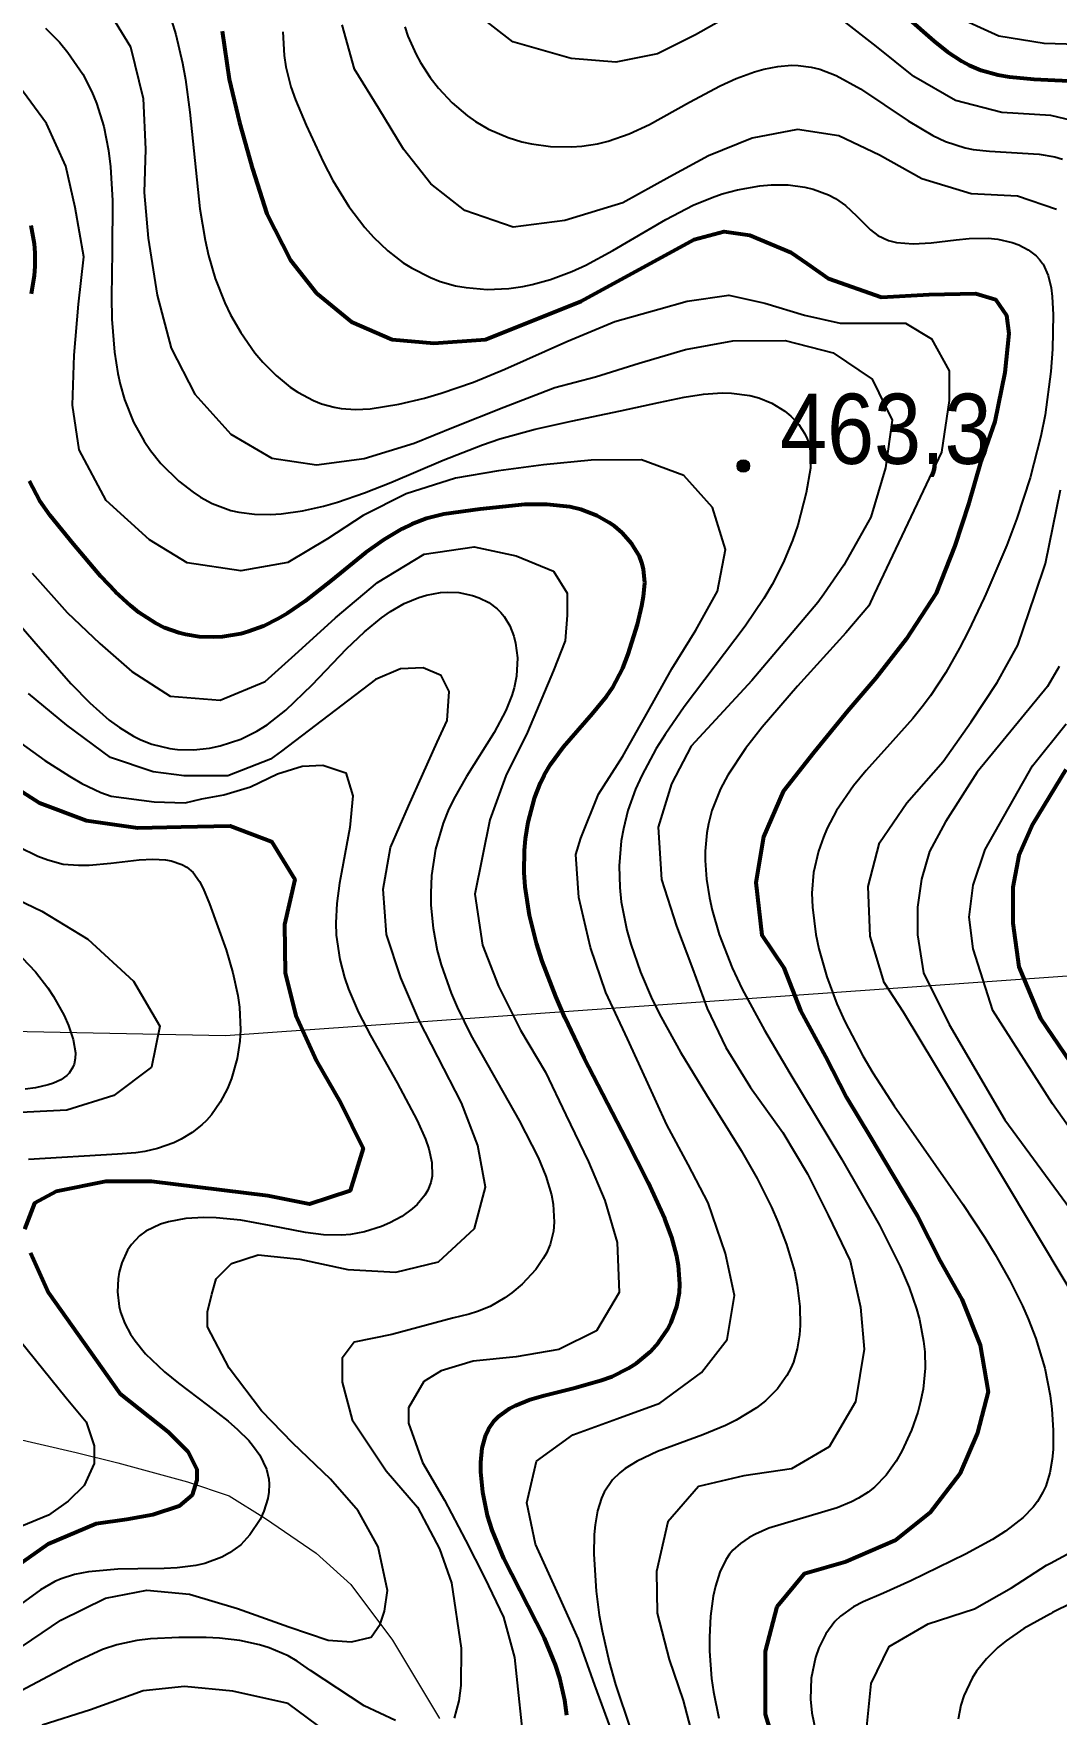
# Model space of a CAD drawing. Header units: metres. Extents: x 545098 to 555652, y 1854398 to 1862642.
# Drawn here: x 550648.3 to 550895.9, y 1859250.5 to 1859657.3 of the extents above; entities that cross this region are included whole.
import ezdxf
from ezdxf.enums import TextEntityAlignment as Align

# ---------------------------------------------------------------- set-up
doc = ezdxf.new("R2010")
doc.units = ezdxf.units.M
doc.header["$LTSCALE"] = 6.8
for name, color, linetype, lineweight in [('1', 7, 'Continuous', 25), ('2', 7, 'Continuous', 53), ('34', 7, 'Continuous', 13), ('5', 7, 'Continuous', 13), ('53', 7, 'Continuous', 13)]:
    doc.layers.add(name, color=color, linetype=linetype, lineweight=lineweight)

msp = doc.modelspace()

# ---------------------------------------------------------------- hatches: boundary and pattern name
at = {"layer": '5'}
msp.add_hatch(color=256, dxfattribs=at).paths.add_polyline_path([(550821.61, 1859552.67, 1), (550818.61, 1859552.67, 1)])

# ---------------------------------------------------------------- linework, layer by layer
at = {"layer": '1'}
for points in [[(550665.87, 1859663.72), (550671.77, 1859654.13), (550674.82, 1859641.61), (550675.37, 1859629.32), (550675.04, 1859618.85), (550675.98, 1859607.79), (550678.21, 1859593.99), (550681.62, 1859581.19), (550687.29, 1859570.07), (550696, 1859560.39), (550705.97, 1859554.53), (550716.8, 1859552.96), (550728.32, 1859554.49), (550740.44, 1859558.23), (550749.95, 1859562.09), (550762.15, 1859566.93), (550774.46, 1859571.67), (550784.35, 1859574.28), (550794.91, 1859577.52), (550806.11, 1859580.83), (550817.56, 1859582.99), (550830.23, 1859583.05), (550841.88, 1859580.08), (550851.26, 1859573.71), (550856.14, 1859563.78), (550854.56, 1859552.19), (550850.98, 1859540.25), (550844.45, 1859528.7), (550839.56, 1859521.67), (550838.15, 1859519.65), (550822.17, 1859500.72), (550807.51, 1859484.82), (550802.72, 1859475.74), (550799.5, 1859465.24), (550800.31, 1859452.55), (550803.95, 1859441.29), (550807.8, 1859431.01), (550811.35, 1859421.35), (550815.84, 1859411.91), (550821.87, 1859402.23), (550829.66, 1859391.36), (550835.62, 1859381.35), (550840.62, 1859371.33), (550845.95, 1859360.27), (550848.51, 1859349.09), (550849.34, 1859338.87), (550847.26, 1859326.15), (550840.86, 1859315.26), (550831.73, 1859309.94), (550820.23, 1859308.2), (550809.26, 1859305.67), (550801.82, 1859297.13), (550799.12, 1859285.08), (550799.28, 1859275), (550802.17, 1859263.75), (550805.54, 1859253.84), (550808.55, 1859242.5)], [(550681.67, 1859660.48), (550682.7, 1859657.1), (550684.32, 1859650.16), (550685.02, 1859646.21), (550686.09, 1859638.31), (550688.51, 1859614.92), (550689.78, 1859607.33), (550690.63, 1859603.6), (550692.23, 1859598.08), (550694.55, 1859592.14), (550695.95, 1859589.24), (550698.41, 1859584.96), (550701.87, 1859580.09), (550703.81, 1859577.78), (550706.97, 1859574.58), (550710.4, 1859571.77), (550712.21, 1859570.54), (550716.01, 1859568.51), (550717.99, 1859567.72), (550721.04, 1859566.88), (550722.74, 1859566.59), (550726.21, 1859566.36), (550729.73, 1859566.51), (550736.74, 1859567.59), (550742.95, 1859569.08), (550746.96, 1859570.26), (550754.75, 1859572.99), (550762.34, 1859576.08), (550777.37, 1859582.76), (550788.99, 1859587.63)], [(550818.72, 1859662.79), (550808.52, 1859657.06), (550799.36, 1859652.42), (550789.24, 1859650.44), (550778.46, 1859651.27), (550764.3, 1859655.31), (550754.97, 1859662.61)], [(550906.09, 1859634.76), (550894.54, 1859637.52), (550882.7, 1859638.22), (550871.45, 1859641.12), (550861.35, 1859646.94), (550852.35, 1859654.17), (550843.96, 1859660.74)], [(550941.41, 1859516.65), (550948.96, 1859526.54), (550952.62, 1859537.78), (550948.88, 1859548.32), (550942.27, 1859557.88), (550937.09, 1859567.08), (550933.72, 1859577.13), (550933.26, 1859587.97), (550934.4, 1859597.94), (550938.19, 1859608.87), (550941.62, 1859621.04), (550939.51, 1859632.21), (550934.17, 1859641.92), (550926.51, 1859648.68), (550916.7, 1859652.93), (550906.35, 1859654.56), (550892.95, 1859654.95), (550881.95, 1859656.71), (550870.3, 1859662.02)], [(550651.14, 1859658.62), (550654.52, 1859655.23), (550656.58, 1859652.77), (550660.19, 1859647.47), (550662.38, 1859643.23), (550663.51, 1859640.49), (550665.26, 1859634.84), (550666.4, 1859629.01), (550666.89, 1859625.05), (550667.36, 1859616.96), (550667.29, 1859604.62), (550667.14, 1859593.63), (550667.23, 1859588.2), (550667.83, 1859580.21), (550668.64, 1859575.02), (550669.21, 1859572.48), (550670.28, 1859568.73), (550672.45, 1859563.3), (550675.03, 1859558.66), (550676.55, 1859556.44), (550679.08, 1859553.28), (550683.41, 1859548.99), (550686.87, 1859546.31), (550688.7, 1859545.13)], [(550708.59, 1859657.76), (550708.91, 1859652.04), (550709.32, 1859649.26), (550710.56, 1859644.4), (550711.68, 1859641.26), (550714.28, 1859635.13), (550718.44, 1859626.16), (550720.72, 1859621.77), (550724.6, 1859615.44), (550728.44, 1859610.39), (550730.57, 1859608.03), (550734.02, 1859604.76), (550737.77, 1859601.87)], [(550726, 1859648.72), (550722.99, 1859659.46)], [(550738.13, 1859658.98), (550738.92, 1859656.7), (550740.89, 1859652.27), (550741.93, 1859650.36), (550744.29, 1859646.71), (550746.29, 1859644.13), (550749.62, 1859640.57), (550753.32, 1859637.44), (550755.29, 1859636.06), (550758.39, 1859634.23), (550763.18, 1859632.15), (550766.52, 1859631.14), (550768.79, 1859630.63), (550773.41, 1859629.99), (550778.51, 1859629.88), (550781.04, 1859630.05), (550784.77, 1859630.62), (550787.4, 1859631.26), (550792.49, 1859633.04), (550797.41, 1859635.33), (550807.09, 1859640.7), (550814.53, 1859644.69), (550818.41, 1859646.45), (550822.83, 1859648.07), (550825.07, 1859648.71), (550828.44, 1859649.39), (550831.77, 1859649.67)], [(550895.93, 1859614.72), (550886.45, 1859617.95), (550875.28, 1859618.51), (550863.29, 1859622.18), (550853.09, 1859627.88), (550843.23, 1859632.55), (550833.21, 1859634.11), (550822.25, 1859632.03), (550811.66, 1859627.75), (550802.35, 1859622.66), (550790.94, 1859616.36), (550776.93, 1859612.09), (550764.42, 1859610.46), (550752.71, 1859614.48), (550744.45, 1859620.95), (550737.87, 1859629.34), (550731.86, 1859639.18), (550726, 1859648.72)], [(550831.77, 1859649.67), (550833.41, 1859649.63), (550836.55, 1859649.21), (550838.6, 1859648.7), (550842.6, 1859647.17), (550848.44, 1859643.97), (550859.99, 1859636.19), (550865.95, 1859632.67), (550869.03, 1859631.24), (550873.83, 1859629.67), (550875.77, 1859629.29), (550879.74, 1859628.83), (550891.72, 1859628.16), (550895.53, 1859627.5), (550897.37, 1859626.97)], [(550788.46, 1859245.94), (550784.13, 1859257.55), (550780.18, 1859268.67), (550775.44, 1859279.26), (550769.83, 1859291.68), (550767.73, 1859301.74), (550770.03, 1859311.8), (550778.82, 1859318.15), (550789.51, 1859322.05), (550799.91, 1859325.8), (550809.95, 1859333.27), (550816.17, 1859341.23), (550817.97, 1859351.88), (550815.75, 1859362.03), (550811.56, 1859374.3), (550806.76, 1859383.6), (550801.6, 1859393.17), (550796.59, 1859404.16), (550792.05, 1859414.03), (550786.8, 1859425.2), (550783.09, 1859436.14), (550780.31, 1859448.26), (550779.57, 1859458.6), (550780.8, 1859462.61), (550785.08, 1859473.24), (550790.93, 1859482.45), (550797.02, 1859493.2), (550802.83, 1859503.59), (550808.57, 1859512.89), (550813.85, 1859522.35), (550815.83, 1859532.48), (550812.64, 1859542.62), (550805.67, 1859550.36), (550795.42, 1859554.15), (550783.29, 1859554.06), (550771.71, 1859552.95), (550760.82, 1859551.5), (550750.41, 1859549.68), (550738.51, 1859545.96), (550728.09, 1859540.7), (550719.44, 1859535.01), (550709.82, 1859529.32), (550698.47, 1859527.27), (550685.44, 1859529.22), (550676.37, 1859534.76), (550665.86, 1859544.31), (550659.27, 1859556.54), (550657.66, 1859567.36), (550658.1, 1859579.45), (550659.16, 1859591.84), (550660.43, 1859603.28), (550658.31, 1859615.27), (550656.12, 1859625.21), (550651.4, 1859635.59), (550643.79, 1859645.93)], [(550737.77, 1859601.87), (550739.76, 1859600.6), (550744.34, 1859598.27), (550746.74, 1859597.35), (550750.45, 1859596.3), (550752.98, 1859595.83), (550758.12, 1859595.4), (550763.3, 1859595.63), (550766.73, 1859596.11), (550768.99, 1859596.57), (550773.41, 1859597.78), (550778.62, 1859599.75), (550781.97, 1859601.31), (550788.48, 1859604.82), (550801.31, 1859612.36), (550807.96, 1859615.76), (550812.59, 1859617.68), (550814.98, 1859618.51), (550818.69, 1859619.53), (550824.11, 1859620.48), (550826.87, 1859620.71), (550831, 1859620.68), (550835.03, 1859620.15), (550836.98, 1859619.69), (550840.69, 1859618.32), (550842.43, 1859617.4), (550844.86, 1859615.7), (550847.5, 1859613.21), (550850.87, 1859609.85), (550852.64, 1859608.49), (550855.28, 1859607.22), (550857.17, 1859606.73), (550861.23, 1859606.41), (550865.58, 1859606.69), (550871.66, 1859607.43), (550874.76, 1859607.72), (550879.42, 1859607.79), (550881.73, 1859607.57), (550885.19, 1859606.79), (550886.83, 1859606.19), (550889.08, 1859605.02), (550891.01, 1859603.53), (550891.82, 1859602.66), (550892.52, 1859601.67), (550892.66, 1859601.48), (550893.89, 1859598.79), (550894.61, 1859595.78), (550894.88, 1859593.65), (550895.1, 1859589.26), (550894.97, 1859580.95), (550894.59, 1859575.54), (550893.15, 1859565.01), (550892.13, 1859559.87), (550889.54, 1859549.8), (550886.31, 1859539.96), (550883.87, 1859533.5), (550878.81, 1859521.67), (550878.41, 1859520.73), (550874.55, 1859512.58), (550872.47, 1859508.56), (550869.12, 1859502.69), (550865.42, 1859497.06), (550863.41, 1859494.36), (550861.13, 1859491.55), (550856.33, 1859486.12), (550849.85, 1859478.93), (550846.79, 1859475.21), (550842.69, 1859469.26), (550840.44, 1859465.04), (550839.48, 1859462.85), (550838.28, 1859459.47), (550837.1, 1859454.26), (550836.72, 1859449.26), (550836.82, 1859445.9), (550837.67, 1859439.26), (550838.39, 1859435.79), (550840.29, 1859429.03), (550842.75, 1859422.48), (550844.65, 1859418.22), (550849.02, 1859409.9), (550851.43, 1859405.82), (550856.6, 1859397.79), (550873.25, 1859373.98), (550878.58, 1859365.89), (550881.11, 1859361.78), (550884.66, 1859355.5), (550887.7, 1859349.37), (550889.08, 1859346.25), (550890.92, 1859341.51), (550893.12, 1859334.26), (550894.42, 1859327.71), (550894.83, 1859324.37), (550895.14, 1859319.26), (550895.08, 1859314.61), (550894.88, 1859312.3), (550894.3, 1859308.93), (550893.31, 1859305.75), (550892.64, 1859304.26), (550891.32, 1859302.05), (550890.28, 1859300.68), (550887.86, 1859298.15)], [(550788.99, 1859587.63), (550799.61, 1859590.61), (550806.54, 1859592.56), (550816.63, 1859594), (550825.28, 1859592.08), (550834.89, 1859589.19), (550843.54, 1859587.27), (550859.4, 1859587.27), (550865.65, 1859583.42), (550869.98, 1859575.73), (550869.98, 1859568.51), (550868.06, 1859556.01), (550851.8, 1859521.67), (550850.46, 1859518.83), (550844.9, 1859512.25), (550833.23, 1859499.39), (550824.68, 1859489.47), (550820.66, 1859484.26), (550816.38, 1859477.85), (550814.57, 1859474.5), (550812.46, 1859469.26), (550811.64, 1859466.06), (550811.26, 1859463.88), (550810.9, 1859459.44), (550810.89, 1859457.19), (550811.2, 1859452.66), (550811.91, 1859448.13), (550812.56, 1859445.13), (550814.26, 1859439.26), (550817.4, 1859431.2), (550819.85, 1859426.05), (550825.26, 1859416.1), (550831.36, 1859405.71), (550843.87, 1859384.99), (550853.04, 1859368.88), (550858.06, 1859358.93), (550860.22, 1859353.84), (550862.01, 1859348.69), (550862.73, 1859346.09), (550863.76, 1859340.86), (550864.03, 1859338.22), (550864.12, 1859334.26), (550863.62, 1859329.22), (550862.94, 1859325.87), (550862.34, 1859323.65), (550860.83, 1859319.26), (550858.52, 1859314.17), (550857.13, 1859311.77), (550854.72, 1859308.43), (550851.88, 1859305.52), (550850.29, 1859304.26), (550847.98, 1859302.8), (550846.33, 1859301.96), (550842.85, 1859300.53), (550826.32, 1859295.55), (550823.03, 1859294.14), (550821.51, 1859293.32), (550819.42, 1859291.9), (550817.58, 1859290.21), (550816.78, 1859289.26), (550815.86, 1859287.92), (550814.38, 1859284.89), (550813.33, 1859281.52), (550812.82, 1859279.15), (550812.18, 1859274.26), (550811.91, 1859269.16), (550811.93, 1859265.8), (550812.43, 1859259.2), (550812.88, 1859255.95), (550814.14, 1859249.55)], [(550688.7, 1859545.13), (550691.55, 1859543.6), (550696.06, 1859541.91), (550697.93, 1859541.47), (550701.74, 1859540.97), (550705.62, 1859540.91), (550708.23, 1859541.07), (550713.41, 1859541.81), (550718.5, 1859542.95), (550721.84, 1859543.9), (550728.38, 1859546.13), (550734.8, 1859548.68), (550747.45, 1859554.1), (550756.96, 1859557.81), (550761.18, 1859559.2), (550769.72, 1859561.55), (550778.44, 1859563.54), (550790.37, 1859566.02), (550799.61, 1859568), (550805.79, 1859569.32), (550810.43, 1859570.04), (550815.02, 1859570.35), (550817.28, 1859570.31), (550821.7, 1859569.72), (550823.86, 1859569.14), (550827.01, 1859567.85), (550830.18, 1859565.9), (550831.63, 1859564.71), (550833.54, 1859562.71), (550835.03, 1859560.46), (550835.58, 1859559.26), (550836.02, 1859557.91), (550836.43, 1859555.1), (550836.36, 1859552.16), (550835.34, 1859546.19), (550833.27, 1859538.38), (550832.01, 1859534.65), (550829.78, 1859529.26), (550827.06, 1859523.98), (550825.03, 1859520.56), (550820.57, 1859513.9), (550805.82, 1859494.41), (550801.17, 1859487.71), (550799.01, 1859484.26), (550795.51, 1859477.79), (550794.02, 1859474.44), (550792.18, 1859469.26), (550791.09, 1859464.88), (550790.57, 1859461.9), (550790.07, 1859455.91), (550790.2, 1859450.67), (550790.57, 1859447.19), (550791.91, 1859440.31), (550792.85, 1859436.91), (550795.2, 1859430.18), (550798.07, 1859423.57), (550800.22, 1859419.23), (550804.91, 1859410.76), (550811.21, 1859400.46), (550819.57, 1859387), (550823.44, 1859380.2), (550826.94, 1859373.26), (550828.5, 1859369.71), (550830.58, 1859364.26), (550832.48, 1859357.75), (550833.17, 1859354.4), (550833.81, 1859349.26), (550833.89, 1859344.65), (550833.72, 1859342.36), (550833.18, 1859339), (550832.23, 1859335.79), (550831.59, 1859334.26), (550830.66, 1859332.51), (550828.34, 1859329.28), (550825.45, 1859326.41), (550823.27, 1859324.69), (550818.41, 1859321.71), (550815.77, 1859320.43), (550810.28, 1859318.2), (550799.32, 1859314.14), (550794.39, 1859311.81), (550791.5, 1859309.98), (550790.2, 1859308.96), (550788.46, 1859307.25), (550786.39, 1859304.26), (550785.74, 1859302.84), (550784.79, 1859299.74), (550784.23, 1859296.37), (550784.03, 1859294.02), (550783.94, 1859289.26), (550784.47, 1859280.29), (550785.24, 1859274.49), (550785.92, 1859270.7), (550787.63, 1859263.23), (550789.18, 1859257.73), (550792.78, 1859246.9)], [(550898.73, 1859354.09), (550874.54, 1859394.45), (550858.86, 1859420.43), (550854.19, 1859427.62), (550850.8, 1859438.85), (550850.29, 1859450.86), (550853.06, 1859461.45), (550859.68, 1859471.13), (550868.5, 1859481.17), (550875.24, 1859490.75), (550881.56, 1859500.28), (550886.54, 1859509.33), (550890.76, 1859521.67), (550893.3, 1859529.09), (550896.89, 1859546.87)], [(550647.94, 1859526.73), (550656.41, 1859517.24), (550664.32, 1859509.72), (550672.04, 1859502.93), (550681.37, 1859496.99), (550693.42, 1859496), (550704.37, 1859500.47), (550712.39, 1859507.8), (550721.38, 1859515.89), (550731.51, 1859524.44), (550742.8, 1859531.32), (550754.94, 1859533.13), (550765.1, 1859530.95), (550774.11, 1859527.17), (550777.47, 1859521.88), (550777.47, 1859516.59), (550776.99, 1859510.34), (550774.11, 1859503.13), (550767.86, 1859488.22), (550762.57, 1859477.64), (550758.73, 1859467.06), (550755.09, 1859449), (550756.93, 1859436.66), (550760.85, 1859426.72), (550766.13, 1859416.08), (550772.21, 1859405.98), (550777.14, 1859395.62), (550782.62, 1859384.26), (550786.58, 1859374.86), (550789.55, 1859364.69), (550790.07, 1859352.61), (550784.55, 1859343.34), (550775.44, 1859338.78), (550765.11, 1859337.08), (550754.71, 1859336.01), (550746.96, 1859333.69), (550742.73, 1859331.04), (550739.03, 1859324.69), (550739.03, 1859320.99), (550742.47, 1859311.5), (550747.79, 1859302.38)], [(550657.41, 1859499.92), (550661.88, 1859495.31), (550666.59, 1859491.18), (550669.04, 1859489.38), (550672.45, 1859487.3), (550674.21, 1859486.42), (550676.94, 1859485.33), (550681.23, 1859484.26), (550683.12, 1859484.03), (550686.98, 1859483.96), (550690.89, 1859484.38), (550693.47, 1859484.92), (550698.41, 1859486.54), (550702.34, 1859488.48), (550704.79, 1859490.01), (550709.38, 1859493.54), (550715.76, 1859499.66), (550724.05, 1859508.37), (550728.41, 1859512.55), (550732.51, 1859515.91), (550734.66, 1859517.41), (550738.03, 1859519.36), (550741.57, 1859520.86), (550743.41, 1859521.42), (550746.82, 1859522.04), (550748.56, 1859522.15), (550751.19, 1859522.03), (550754.56, 1859521.34), (550756.17, 1859520.76), (550758.46, 1859519.61), (550760.48, 1859518.11), (550761.37, 1859517.22), (550762.2, 1859516.22), (550763.54, 1859513.97), (550764.51, 1859511.49), (550764.96, 1859509.77), (550765.41, 1859506.26), (550765.2, 1859501.83), (550764.62, 1859498.98), (550764.07, 1859497.12), (550762.62, 1859493.47), (550759.79, 1859488.12), (550753.11, 1859477.52), (550749.98, 1859472.07), (550748.63, 1859469.26), (550747.41, 1859466.21), (550745.62, 1859459.93), (550744.65, 1859453.52), (550744.44, 1859449.24), (550744.48, 1859446.4), (550744.98, 1859440.82), (550746.01, 1859435.41), (550746.95, 1859431.9), (550749.39, 1859425.03), (550750.85, 1859421.65), (550754.15, 1859414.93), (550765.8, 1859394.26), (550770.43, 1859385.32), (550772.3, 1859380.78), (550773.65, 1859376.26), (550774.08, 1859374.02), (550774.33, 1859369.6), (550774.12, 1859367.44), (550773.32, 1859364.26), (550772.43, 1859362.17), (550771.68, 1859360.82), (550769.89, 1859358.21), (550766.59, 1859354.64), (550764.1, 1859352.55), (550762.36, 1859351.32), (550758.78, 1859349.26), (550755.76, 1859348), (550753.74, 1859347.36), (550749.66, 1859346.43), (550735, 1859342.48), (550725.87, 1859340.56), (550722.98, 1859336.71), (550722.98, 1859330.94), (550725.39, 1859321.8), (550733.6, 1859309.45), (550741.25, 1859300.64), (550746.53, 1859290.54), (550749.42, 1859282.37), (550751.83, 1859266.5), (550751.72, 1859257.51), (550751.19, 1859253.81), (550750.13, 1859249.57)], [(550639.26, 1859520.69), (550648.85, 1859509.7), (550657.41, 1859499.92)], [(550643.36, 1859265.44), (550654.86, 1859273.31), (550665.7, 1859278.62), (550675.67, 1859280.6), (550686, 1859279.62), (550697.61, 1859276.1), (550710.08, 1859271.73), (550719.61, 1859268.5), (550725.28, 1859268.09), (550730.04, 1859269.15), (550732.16, 1859272.32), (550733.21, 1859275.5), (550733.93, 1859280.47), (550731.66, 1859291.04), (550726.83, 1859299.8), (550720.19, 1859307.47), (550711.06, 1859316.13), (550703.43, 1859324), (550695.6, 1859334.32), (550690.39, 1859344.27), (550690.39, 1859347.97), (550691.45, 1859352.2), (550692.5, 1859355.91), (550696.2, 1859359.61), (550702.65, 1859361.73), (550712.77, 1859360.72), (550724.36, 1859358.17), (550735.94, 1859357.56), (550746.28, 1859360.01), (550755.06, 1859368.08), (550757.7, 1859378.07), (550755.81, 1859388.16), (550751.85, 1859398.53), (550746.18, 1859409.65), (550741.53, 1859418.64), (550737.17, 1859428.74), (550733.72, 1859439.28), (550732.91, 1859450.25), (550734.67, 1859460.35), (550739.03, 1859470.35), (550745.98, 1859485.81), (550748.38, 1859491.1), (550748.86, 1859498.07), (550746.94, 1859501.92), (550742.61, 1859503.84), (550737.09, 1859503.6), (550731.08, 1859500.96), (550708.27, 1859483.65), (550705.61, 1859481.72), (550695.27, 1859477.64), (550684.7, 1859477.64), (550677.25, 1859478.6), (550666.87, 1859482.09), (550656.34, 1859489.93), (550647.01, 1859497.6)], [(550896.61, 1859504.13), (550893.78, 1859499.26), (550876.71, 1859478.59), (550869.02, 1859466.57), (550865.17, 1859459.36), (550863.25, 1859452.62), (550862.29, 1859445.89), (550862.29, 1859439.16), (550863.73, 1859430.02), (550869.98, 1859417.52), (550883.43, 1859394.43), (550925.08, 1859337.79)], [(550920.9, 1859361.66), (550894.97, 1859398.28), (550880.55, 1859420.88), (550875.74, 1859435.79), (550874.78, 1859443.49), (550875.74, 1859451.18), (550878.63, 1859459.84), (550890.11, 1859480.06), (550898.27, 1859490.24)], [(550645.21, 1859485.59), (550651.03, 1859481.38), (550656.96, 1859477.56), (550659.97, 1859475.82), (550664.55, 1859473.61), (550667.03, 1859472.77), (550677.49, 1859471.38), (550684.94, 1859471.14), (550689.02, 1859472.1), (550694.31, 1859473.07), (550700.8, 1859474.99), (550707.29, 1859478.12), (550713.3, 1859480.04), (550718.34, 1859480.28), (550723.87, 1859478.36), (550725.55, 1859472.83), (550724.83, 1859465.13), (550722.85, 1859454.26), (550722.34, 1859451.71), (550721.67, 1859446.79), (550721.46, 1859442.1), (550721.57, 1859439.07), (550722.39, 1859433.23), (550723.54, 1859428.88), (550724.53, 1859426.03), (550726.96, 1859420.41), (550729.84, 1859414.83), (550736.3, 1859403.4), (550741.13, 1859394.26), (550743.15, 1859389.7), (550743.96, 1859387.41), (550744.73, 1859384.04), (550744.79, 1859380.8), (550744.49, 1859379.26), (550743.72, 1859377.35), (550743, 1859376.14), (550741.11, 1859373.9), (550739.97, 1859372.87), (550737.39, 1859371.02), (550734.52, 1859369.45), (550732.51, 1859368.58), (550728.41, 1859367.29), (550725.01, 1859366.68), (550722.8, 1859366.5), (550718.45, 1859366.58), (550714.14, 1859367.1), (550705.38, 1859368.85), (550698.41, 1859370.12), (550692.5, 1859370.71), (550689.51, 1859370.77), (550685.12, 1859370.52), (550680.96, 1859369.75), (550679.01, 1859369.15), (550675.49, 1859367.44), (550673.95, 1859366.32), (550671.97, 1859364.26), (550671.04, 1859362.89), (550669.63, 1859359.79), (550669.01, 1859357.52), (550668.75, 1859355.96), (550668.58, 1859352.78), (550668.98, 1859349.26), (550669.33, 1859347.84), (550670.34, 1859345.12), (550671.72, 1859342.54), (550672.83, 1859340.9), (550675.41, 1859337.77), (550680, 1859333.41), (550683.37, 1859330.65), (550690.35, 1859325.37), (550695.35, 1859321.46), (550697.63, 1859319.48), (550700.35, 1859316.77), (550701.53, 1859315.37), (550703.06, 1859313.22)], [(550644.67, 1859460.52), (550649.29, 1859458.25), (550651.69, 1859457.3), (550655.47, 1859456.32), (550659.15, 1859456.01), (550661.71, 1859456.05), (550666.95, 1859456.53), (550673.86, 1859457.3), (550677.13, 1859457.47), (550680.18, 1859457.32), (550681.6, 1859457.09), (550684.2, 1859456.23), (550685.36, 1859455.57), (550686.9, 1859454.26), (550688.44, 1859452.1), (550689.32, 1859450.4), (550690.86, 1859446.7), (550694.93, 1859435.54), (550696.55, 1859430), (550697.71, 1859424.47), (550698.09, 1859421.71), (550698.34, 1859416.19), (550698.19, 1859413.42), (550697.56, 1859409.26), (550696.17, 1859404.39), (550695.22, 1859402.03), (550693.46, 1859398.67), (550691.31, 1859395.63), (550690.1, 1859394.26), (550689.01, 1859393.19), (550686.64, 1859391.31), (550684.04, 1859389.74), (550682.2, 1859388.86), (550678.28, 1859387.49), (550675.17, 1859386.77), (550673.03, 1859386.44), (550668.61, 1859386.09), (550647.05, 1859384.79)], [(550638.41, 1859450.54), (550650.28, 1859444.91), (550661.43, 1859438.11), (550672.46, 1859427.97), (550678.86, 1859417.05), (550676.85, 1859407.13), (550667.7, 1859400.31), (550656.31, 1859396.75), (550628.98, 1859395.4)], [(550645.55, 1859433.59), (550648.76, 1859430.22), (550651.72, 1859426.37), (550653.1, 1859424.26), (550655.64, 1859419.64), (550656.69, 1859417.27), (550657.86, 1859413.82), (550658.39, 1859410.66), (550658.37, 1859409.26), (550658.11, 1859407.92), (550657.81, 1859407.13), (550656.91, 1859405.73), (550656.32, 1859405.13), (550654.87, 1859404.1), (550653.11, 1859403.28), (550651.77, 1859402.84), (550648.74, 1859402.19), (550646.2, 1859401.87)], [(550645.05, 1859340.89), (550656.18, 1859327.09), (550660.99, 1859321.31), (550662.91, 1859315.54), (550662.91, 1859311.22), (550660.51, 1859305.93), (550656.66, 1859302.08), (550651.85, 1859298.71), (550638.88, 1859293.42)], [(550703.06, 1859313.22), (550704.67, 1859309.83), (550705.22, 1859307.43), (550705.33, 1859306.19), (550705.25, 1859304.26), (550705.01, 1859302.76), (550704.05, 1859299.72), (550703.12, 1859297.71), (550700.66, 1859293.96), (550698.41, 1859291.57), (550695.74, 1859289.57), (550693.83, 1859288.53), (550689.72, 1859287.06), (550687.54, 1859286.57), (550683.01, 1859285.99), (550679.88, 1859285.81), (550673.48, 1859285.7), (550668.66, 1859285.62), (550661.59, 1859285.03), (550658.21, 1859284.35), (550654.97, 1859283.31), (550653.41, 1859282.63), (550649.96, 1859280.63), (550643.43, 1859275.92)], [(550747.79, 1859302.38), (550752.85, 1859292.68), (550757.53, 1859283.48), (550762.02, 1859274.04), (550764.73, 1859264.27), (550767.2, 1859240.53)], [(550887.86, 1859298.15), (550883.58, 1859294.81), (550880.43, 1859292.83), (550873.86, 1859289.26), (550860.69, 1859282.79), (550854.01, 1859279.85), (550849.12, 1859277.73), (550846.78, 1859276.51), (550843.6, 1859274.26), (550842.3, 1859272.98), (550840.1, 1859270.01), (550838.41, 1859266.64), (550837.57, 1859264.23), (550836.56, 1859259.26), (550836.4, 1859254.19), (550836.7, 1859250.86), (550838.05, 1859244.26)], [(550849.83, 1859245.86), (550851.03, 1859257.94), (550855.4, 1859266.97), (550864.83, 1859272.43), (550876.1, 1859276.07), (550885.04, 1859281.15), (550893.5, 1859286.6), (550894.46, 1859287.11), (550902.37, 1859291.35)], [(550904.65, 1859279.94), (550894.98, 1859275.15), (550894.46, 1859274.86), (550888, 1859271.29), (550883.7, 1859268.33), (550881.71, 1859266.69), (550878.96, 1859263.98), (550876.55, 1859260.93), (550875.49, 1859259.26), (550873.46, 1859255.01), (550872.74, 1859252.76), (550872.1, 1859249.32)], [(550683.41, 1859269.12), (550676.62, 1859268.76), (550673.29, 1859268.36), (550668.41, 1859267.33), (550664.97, 1859266.19), (550658.32, 1859263.16), (550645.23, 1859256.19), (550640.72, 1859254.26), (550638.41, 1859253.47), (550635.11, 1859252.6), (550628.33, 1859251.42), (550619.22, 1859250.17)], [(550735.86, 1859249.04), (550728.28, 1859252.55), (550715.29, 1859261.13), (550712.09, 1859263.41), (550709.88, 1859264.67), (550705.33, 1859266.63), (550702.99, 1859267.36), (550698.2, 1859268.39), (550693.32, 1859268.95), (550690.03, 1859269.12), (550683.41, 1859269.12)], [(550719.24, 1859246.2), (550709.9, 1859253.11), (550696.53, 1859256.09), (550684.78, 1859257.22), (550674.81, 1859256.21), (550662.04, 1859251.63), (550650.36, 1859247.93)]]:
    msp.add_lwpolyline(points, dxfattribs=at)
at = {"layer": '2'}
for points in [[(550859.73, 1859661.34), (550866.19, 1859655.54), (550869.53, 1859652.92), (550873, 1859650.65), (550874.81, 1859649.68), (550877.63, 1859648.47), (550881.7, 1859647.32), (550884.53, 1859646.83), (550890.4, 1859646.29), (550902.38, 1859645.69)], [(550693.91, 1859657.95), (550695.65, 1859646.3), (550698.1, 1859635.81), (550701.29, 1859624.56), (550704.75, 1859613.66), (550710.49, 1859602.5), (550716.8, 1859594.51), (550725.24, 1859587.52), (550735.05, 1859583.27), (550745.2, 1859582.37), (550757.7, 1859583.25), (550780.83, 1859592.57), (550808.23, 1859607.48), (550815.44, 1859609.4), (550821.7, 1859608.56), (550831.72, 1859604.34), (550835.54, 1859601.67), (550840.71, 1859598.06), (550853.54, 1859593.53), (550865.1, 1859594.19), (550876.3, 1859594.38), (550881.13, 1859592.94), (550883.86, 1859589.12), (550884.4, 1859584.75), (550883.43, 1859575.28), (550881.03, 1859563.45), (550877.62, 1859553.74), (550874.68, 1859543.66), (550871.34, 1859533.32), (550866.76, 1859521.87), (550859.57, 1859510.73), (550852.17, 1859501.29), (550845.44, 1859493.42), (550837.16, 1859483.33), (550829.76, 1859473.89), (550825.01, 1859462.94), (550823.16, 1859451.82), (550824.6, 1859439.07), (550829.92, 1859431.16), (550833.97, 1859420.91), (550839.97, 1859409.72), (550845.06, 1859399.82), (550851, 1859390.01), (550856.28, 1859381.1), (550862.25, 1859371.09), (550867.77, 1859360.27), (550872.99, 1859351.03), (550877.48, 1859339.87), (550879.41, 1859328.6), (550876.77, 1859318.61), (550872.51, 1859308.73), (550865.38, 1859299.36), (550856.87, 1859292.62), (550844.94, 1859287.39), (550834.86, 1859284.54), (550828.22, 1859276.52)], [(550647.79, 1859594.32), (550648.46, 1859598.74), (550648.64, 1859600.95), (550648.66, 1859604.26), (550648.49, 1859606.46), (550647.71, 1859610.85)], [(550733.05, 1859534.77), (550728.75, 1859531.69), (550720.39, 1859524.92), (550714.06, 1859519.94), (550709.69, 1859516.97), (550707.44, 1859515.64), (550703.95, 1859513.92), (550700.3, 1859512.57), (550698.41, 1859512.06), (550693.98, 1859511.34), (550691.72, 1859511.22), (550688.33, 1859511.35), (550685.02, 1859511.86), (550683.41, 1859512.26), (550679.99, 1859513.51), (550677.83, 1859514.59), (550673.73, 1859517.24), (550671.79, 1859518.78), (550668.08, 1859522.2), (550664.57, 1859525.94), (550657.91, 1859533.76), (550652.29, 1859540.65), (550649.81, 1859544.26), (550647.27, 1859548.99)], [(550777.41, 1859250.32), (550776.88, 1859253.94), (550775.69, 1859259.26), (550774.64, 1859262.53), (550771.94, 1859268.94), (550762.09, 1859288.22), (550759.31, 1859295.08), (550758.2, 1859298.66), (550757, 1859304.26), (550756.53, 1859309.16), (550756.53, 1859311.58), (550756.9, 1859315.05), (550757.77, 1859318.18), (550758.41, 1859319.57), (550759.76, 1859321.52), (550760.86, 1859322.64), (550763.48, 1859324.51), (550764.98, 1859325.28), (550768.27, 1859326.6), (550771.87, 1859327.69), (550779.63, 1859329.61), (550785.5, 1859331.28), (550788.33, 1859332.31), (550792.32, 1859334.26), (550794.22, 1859335.48), (550797.62, 1859338.35), (550799.57, 1859340.53), (550801.74, 1859343.69), (550802.61, 1859345.36), (550804.04, 1859349.26), (550804.62, 1859352.51), (550804.73, 1859354.71), (550804.4, 1859359.16), (550803.99, 1859361.4), (550802.76, 1859365.91), (550801.1, 1859370.41), (550797.04, 1859379.26), (550791.8, 1859389.59), (550781.61, 1859409.31), (550776.91, 1859419.2), (550774.71, 1859424.26), (550771.42, 1859432.81), (550770.02, 1859437.2), (550768.33, 1859443.92), (550767.29, 1859450.78), (550767.06, 1859454.26), (550767.12, 1859459.68), (550767.36, 1859462.39), (550767.98, 1859466.42), (550769.55, 1859472.28), (550771.03, 1859476.01), (550771.91, 1859477.81), (550773.41, 1859480.4), (550776.55, 1859484.7), (550783.63, 1859492.73), (550786.94, 1859496.84), (550788.41, 1859499.01), (550790.91, 1859503.76), (550792.26, 1859507.13), (550794.45, 1859514.26), (550795.56, 1859518.78), (550795.95, 1859521.06), (550796.22, 1859524.42), (550795.94, 1859527.68), (550795.54, 1859529.26), (550794.93, 1859530.85), (550793.14, 1859533.83), (550790.75, 1859536.5), (550788.89, 1859538.07), (550787.56, 1859539.01), (550784.75, 1859540.6), (550780.78, 1859542.12), (550778.07, 1859542.77), (550772.54, 1859543.38), (550767.17, 1859543.32), (550756.39, 1859542.24), (550747.63, 1859540.99), (550743.41, 1859539.93), (550739.82, 1859538.56), (550737.51, 1859537.43), (550733.05, 1859534.77)], [(550640.28, 1859477.21), (550649.73, 1859471.17), (550661.11, 1859466.88), (550673.48, 1859465.07), (550683.98, 1859465.29), (550695.88, 1859465.57), (550705.91, 1859461.75), (550711.56, 1859452.56), (550709.02, 1859441.72), (550709.19, 1859429.92), (550711.74, 1859419.7), (550716.74, 1859408.71), (550722.61, 1859398.58), (550728.07, 1859387.43), (550724.92, 1859377.26), (550715.11, 1859374.01), (550704.98, 1859375.99), (550676.85, 1859379.5), (550665.79, 1859379.5), (550653.78, 1859377.1), (550648.49, 1859374.21), (550646.09, 1859367.96)], [(550898.18, 1859479.23), (550890.16, 1859466.09), (550886.8, 1859458.39), (550885.36, 1859450.7), (550885.36, 1859442.04), (550886.8, 1859431.46), (550892.09, 1859418.96), (550902.18, 1859404.05)], [(550647.53, 1859362.19), (550651.85, 1859352.57), (550669.17, 1859328.16), (550680.89, 1859318.87), (550685.64, 1859314.11), (550687.76, 1859309.88), (550687.76, 1859307.23), (550686.7, 1859303.53), (550683.53, 1859300.89), (550677.18, 1859298.77), (550670.84, 1859297.71), (550663.44, 1859296.65)], [(550663.44, 1859296.65), (550651.84, 1859291.74), (550640.27, 1859283.55), (550629.8, 1859280.43), (550617.51, 1859281.61), (550605.3, 1859282.14), (550593.83, 1859278.47), (550585.39, 1859272.81), (550579.71, 1859263.09), (550574.23, 1859249.95)], [(550828.22, 1859276.52), (550825.36, 1859265.74), (550825.39, 1859250.59), (550829, 1859238.78)]]:
    msp.add_lwpolyline(points, dxfattribs=at)
at = {"layer": '34'}
msp.add_lwpolyline([(550549.22, 1859396.01), (550558.05, 1859377.48), (550563.94, 1859365.69), (550569.83, 1859356.85), (550575.72, 1859349.28), (550591.71, 1859335.8), (550602.23, 1859329.91), (550614.85, 1859324.44), (550627.47, 1859321.49), (550642.2, 1859317.7), (550658.61, 1859313.91), (550668.7, 1859311.39), (550685.53, 1859306.76), (550695.63, 1859303.39), (550704.46, 1859297.92), (550716.67, 1859289.5), (550725.08, 1859281.92), (550735.18, 1859268.45), (550746.54, 1859249.5)], dxfattribs=at)
at = {"layer": '5'}
msp.add_circle((550820.11, 1859552.67), 1.5, dxfattribs=at)
at = {"layer": '53'}
msp.add_lwpolyline([(550533.34, 1859428.33), (550582.63, 1859417.05), (550694.75, 1859414.8), (550916.76, 1859430.55), (551064.76, 1859430.55), (551187.54, 1859420.52)], dxfattribs=at)

# ---------------------------------------------------------------- texts
at = {"layer": '5', "width": 0.9}
msp.add_text('463,3', height=17, dxfattribs=at).set_placement((550854.6, 1859553.17), align=Align.CENTER)

doc.saveas('drawing.dxf')
